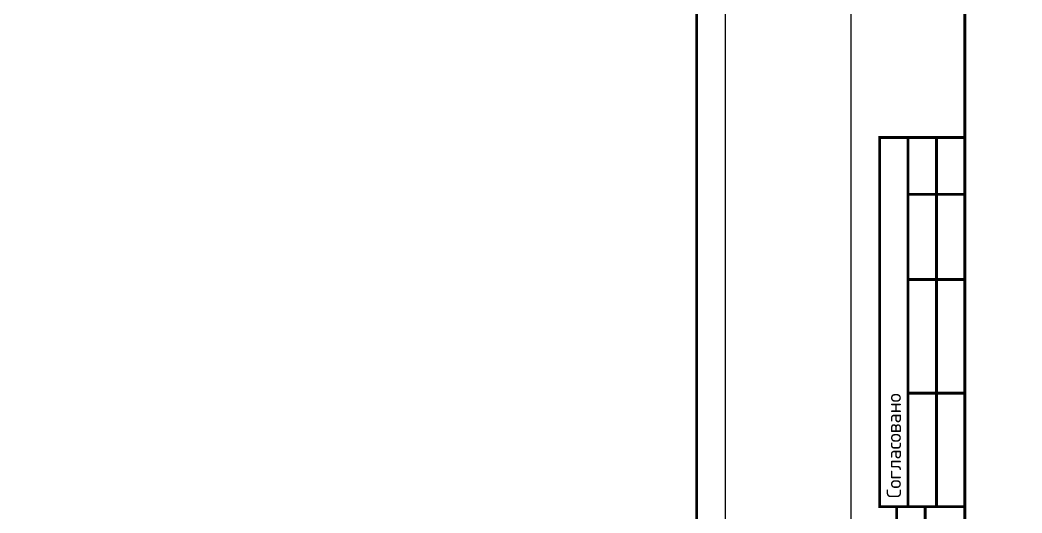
# Model space of a CAD drawing. Header units: millimetres. Extents: x 1990 to 8783, y 397 to 3825.
# Drawn here: x 3977.9 to 4154.3, y 1262.6 to 1349.4 of the extents above; entities that cross this region are included whole.
import ezdxf
from ezdxf.enums import TextEntityAlignment as Align

# ---------------------------------------------------------------- set-up
doc = ezdxf.new("R2010")
doc.units = ezdxf.units.MM
doc.layers.add('Размеры на чертеже', color=250, linetype='Continuous', lineweight=25)
doc.styles.add('-ISOCPEUR-', font='isocpeur.ttf')
doc.styles.get("Standard").update_dxf_attribs({"font": 'arial.ttf'})

# ---------------------------------------------------------------- blocks, each defined once
blk = doc.blocks.new('*U369')
blk.add_lwpolyline([(0, 123), (594, 123), (594, -297), (0, -297)], close=True)
at = {"const_width": 0.5}
blk.add_lwpolyline([(20, 118), (589, 118), (589, -292), (20, -292)], close=True, dxfattribs=at)
for points in [[(20, -207), (5, -207), (5, -142), (20, -142)], [(10, -142), (10, -207)], [(15, -142), (15, -207)], [(10, -152), (20, -152)], [(10, -167), (20, -167)], [(10, -187), (20, -187)], [(20, -292), (8, -292), (8, -207), (20, -207)], [(13, -207), (13, -292)]]:
    blk.add_lwpolyline(points, dxfattribs=at)
at = {"style": '-ISOCPEUR-'}
blk.add_text('Согласовано', height=2.5, rotation=90, dxfattribs=at).set_placement((7.5, -205.5), align=Align.MIDDLE_LEFT)
blk.add_attdef('РАЗРАБОТАЛ', text='', height=2.5).set_placement((424.5, -264.22), align=Align.MIDDLE_LEFT)
at = {"flags": 8}
for tag, height, p in [('ДАТА', 2.5, (464.07, -264.4)), ('ЛИСТ', 3, (560.39, -271.92)), ('ЛИСТОВ', 3, (577.89, -271.92))]:
    blk.add_attdef(tag, text='', height=height, dxfattribs=at).set_placement(p, align=Align.MIDDLE_CENTER)
blk.add_attdef('ПРОВЕРИЛ', (424.75, -270.73), '', height=2.5)
at = {"lineweight": 30, "flags": 104}
for tag, p in [('ТЕПЛОВЫЕ_СЕТИ', (504, -269.5)), ('ИМЯ_ЧЕРТЕЖА', (504, -284.5))]:
    blk.add_attdef(tag, text='', height=3, dxfattribs=at).set_placement(p, align=Align.MIDDLE_CENTER)
at = {"style": '-ISOCPEUR-', "flags": 8}
blk.add_attdef('ФОРМАТ', text='', height=3, dxfattribs=at).set_placement((554.97, -294.75), align=Align.MIDDLE_CENTER)

msp = doc.modelspace()

# ---------------------------------------------------------------- block references
at = {"layer": 'Размеры на чертеже', "lineweight": 90}
for p in [(3508.029, 1471.816), (4124.236, 1470.682)]:
    msp.add_blockref('*U369', p, dxfattribs=at)

doc.saveas('drawing.dxf')
